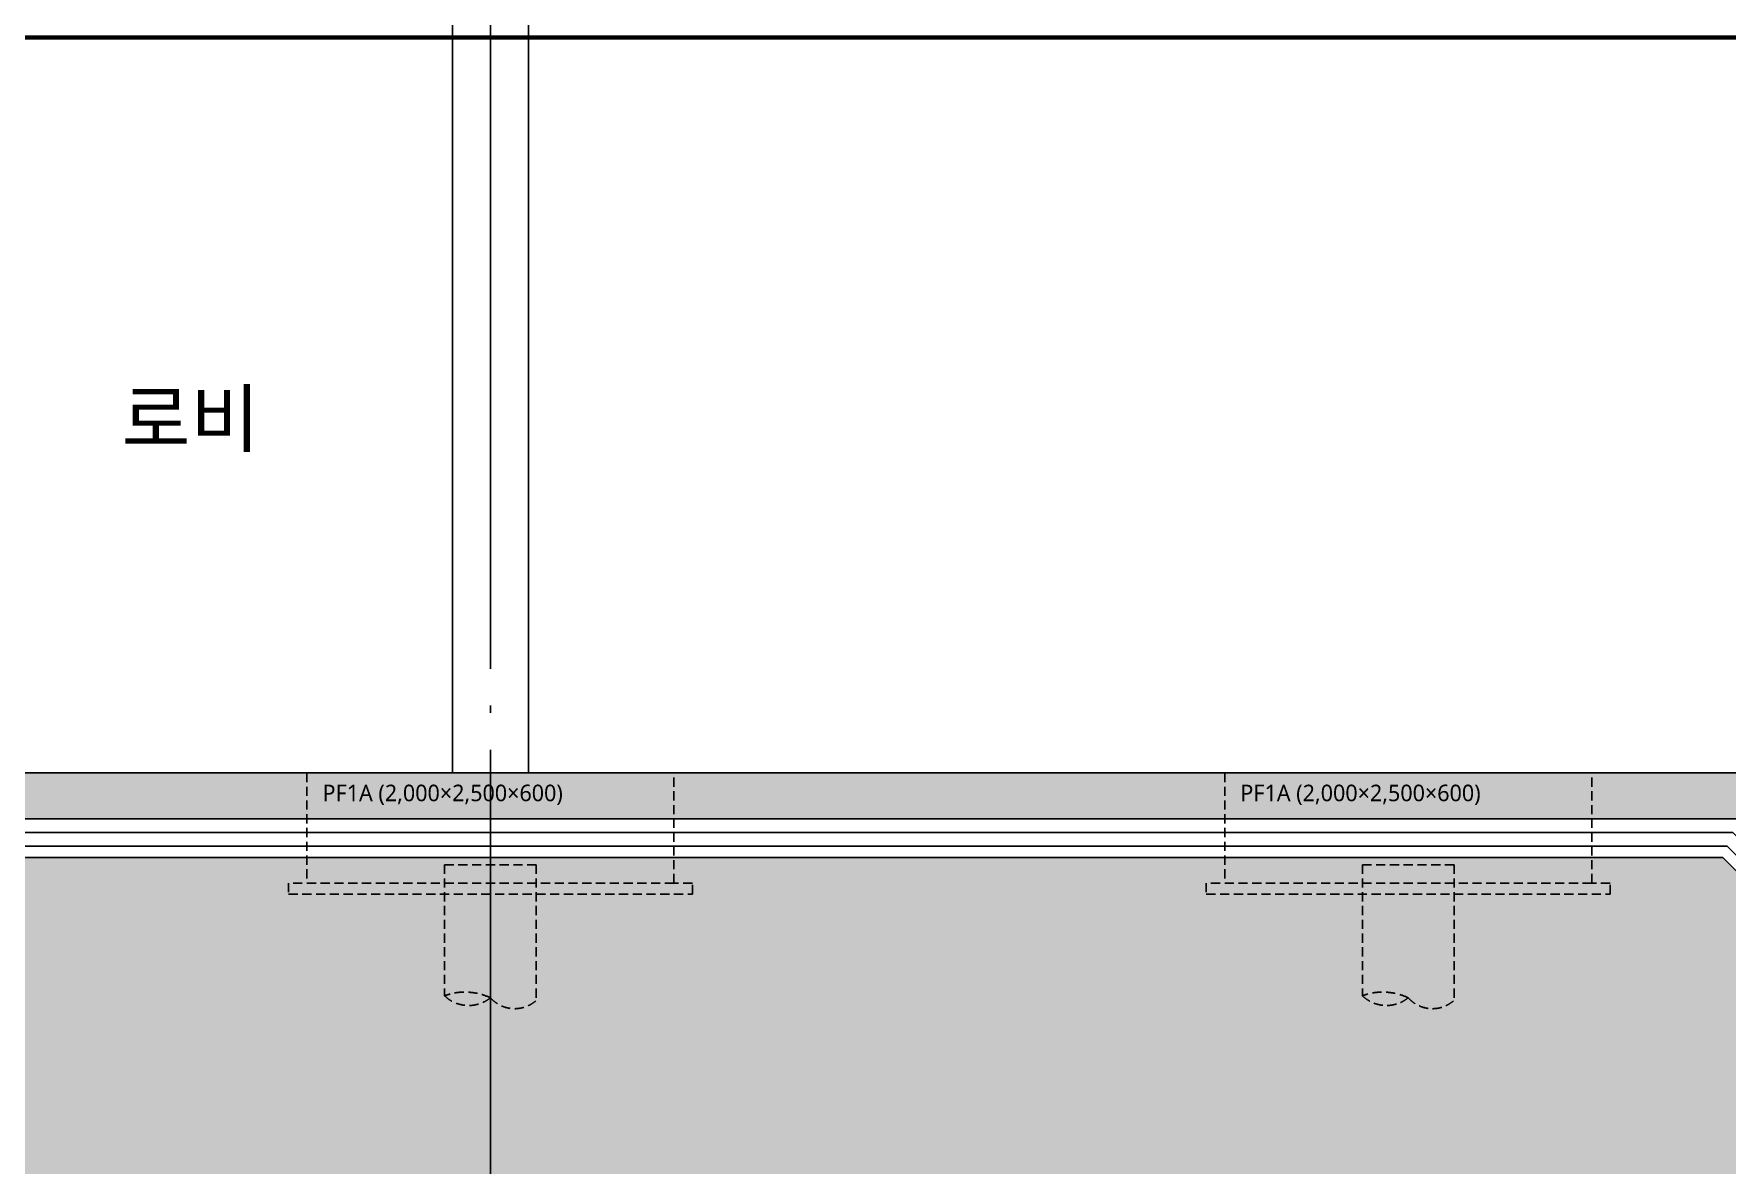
# Model space of a CAD drawing. Header units: millimetres. Extents: x 0 to 672800, y 0 to 118800.
# Drawn here: x 436163 to 445387, y 69858 to 76022 of the extents above; entities that cross this region are included whole.
import ezdxf
from ezdxf.enums import TextEntityAlignment as Align

# ---------------------------------------------------------------- set-up
doc = ezdxf.new("R2010")
doc.units = ezdxf.units.MM
doc.header["$LTSCALE"] = 200
for name, pattern in [('CEN-GAUN', [32.2, 30, -1, 0.2, -1]), ('CONTINOUS', [0]), ('HIDDEN', [0.375, 0.25, -0.125])]:
    doc.linetypes.add(name, pattern=pattern)
doc.layers.get('DEFPOINTS').update_dxf_attribs({"color": 137})
for name, color, linetype in [('0-S-col', 4, 'Continuous'), ('01단열재', 252, 'Continuous'), ('0파일', 251, 'HIDDEN'), ('5기초', 5, 'HIDDEN'), ('5기초버림콘크리트', 251, 'HIDDEN'), ('5버림콘크리트', 5, 'CONTINOUS'), ('A-CON', 2, 'Continuous'), ('CEILING', 6, 'Continuous'), ('CEN', 1, 'CEN-GAUN'), ('HAT-254', 254, 'Continuous'), ('S-253', 252, 'Continuous'), ('SOL-253', 253, 'Continuous')]:
    doc.layers.add(name, color=color, linetype=linetype)
doc.layers.add('TXT-1', color=137, linetype='Continuous', plot=False)
doc.styles.add('스타일1', font='malgun.ttf')
doc.linetypes.add('INSUL50', pattern='A,0.00254,-2.54,[134,ltypeshp.shx,S=6.25,R=0,X=-2.54,Y=0],-19.92,[134,ltypeshp.shx,S=6.25,R=180,X=2.54,Y=0],-2.54', length=25.00254)

# ---------------------------------------------------------------- blocks, each defined once
blk = doc.blocks.new('*U212')
at = {"color": 1}
for p, q in [((336.1, -1), (18795.6, -1)), ((336.1, -8), (18795.6, -8)), ((336.1, -16), (18795.6, -16))]:
    blk.add_line(p, q, dxfattribs=at)
blk = doc.blocks.new('pile(500)-section')
at = {"layer": '0파일'}
for p, q in [((-250, 0), (-250, -714.2)), ((-250, 0), (250, 0)), ((250, 0), (250, -739.4))]:
    blk.add_line(p, q, dxfattribs=at)
for points in [[(-250, -714.2, -0.201908), (0, -725.4, 0.417045), (250, -739.4)], [(-250, -714.2, 0.379922), (0, -725.4)]]:
    blk.add_lwpolyline(points, format="xyb", dxfattribs=at)
blk = doc.blocks.new('S-PF1A-S1')
at = {"layer": '5기초'}
blk.add_lwpolyline([(-1000, 0), (-1000, -600), (1000, -600), (1000, 0)], close=True, dxfattribs=at)
at = {"layer": '5기초버림콘크리트'}
blk.add_lwpolyline([(1000, -600), (-1100, -600), (-1100, -660), (1100, -660), (1100, -600), (1000, -600)], dxfattribs=at)
blk.add_blockref('pile(500)-section', (0, -500), dxfattribs=at)
at = {"layer": 'DEFPOINTS', "style": '스타일1'}
blk.add_text('PF1A (2,000×2,500×600)', height=90, dxfattribs=at).set_placement((-260.1, -109), align=Align.MIDDLE_CENTER)

msp = doc.modelspace()

# ---------------------------------------------------------------- hatches: boundary and pattern name
at = {"layer": 'HAT-254'}
h = msp.add_hatch(color=256, dxfattribs=at)
h.dxf.hatch_style = 1
h.paths.add_polyline_path([(451580.9, 71694.9), (452635, 71080.1), (452635, 70794.9), (452085, 70794.9), (452085, 70294.9), (453385, 70294.9), (453385, 70794.9), (452835, 70794.9), (452835, 71369.9), (452535, 71369.9), (452535, 71544.9), (452235, 71544.9), (452235, 71719.9), (451935, 71719.9), (451935, 71894.9), (445850, 71894.9), (445850, 71994.9), (377215, 71994.9), (377215, 71794.9), (377350, 71794.9), (377350, 71744.9), (377350, 71294.9), (377750, 71294.9), (377750, 71744.9), (445450, 71744.9), (445550, 71644.9), (448550, 71644.9), (448550, 71294.9), (448950, 71294.9), (448950, 71694.9)])
at = {"layer": 'SOL-253'}
h = msp.add_hatch(color=256, dxfattribs=at)
h.dxf.hatch_style = 1
h.paths.add_polyline_path([(452835, 70794.9), (452835, 71194.9), (452885, 71194.9), (452885, 71294.9), (459650, 71294.9), (459650, 66441.6), (366650, 66441.6), (366650, 71894.9), (377215, 71894.9), (377215, 71794.9), (377350, 71794.9), (377350, 71144.9), (377250, 71144.9), (377250, 71084.9), (378000, 71084.9), (378000, 71144.9), (377900, 71144.9), (377900, 71534.9), (445363, 71534.9), (445463, 71434.9), (448400, 71434.9), (448400, 71144.9), (448300, 71144.9), (448300, 71084.9), (449200, 71084.9), (449200, 71144.9), (449100, 71144.9), (449100, 71634.9), (451564.7, 71634.9), (452635, 71010.6), (452635, 70794.9), (452085, 70794.9), (452085, 70294.9), (451985, 70294.9), (451985, 70234.9), (453485, 70234.9), (453485, 70294.9), (453385, 70294.9), (453385, 70794.9)])

# ---------------------------------------------------------------- linework, layer by layer
at = {"layer": '0-S-col', "color": 8}
msp.add_lwpolyline([(438443, 71994.9), (438857, 71994.9), (438857, 77344.9), (438443, 77344.9)], close=True, dxfattribs=at)
at = {"layer": '01단열재', "linetype": 'INSUL50', "ltscale": 0.015}
msp.add_lwpolyline([(377750, 71669.9), (445418.9, 71669.9), (445518.9, 71569.9), (448550, 71569.9)], dxfattribs=at)
at = {"layer": '5버림콘크리트'}
msp.add_lwpolyline([(377900, 71534.9), (377900, 71594.9), (445387.9, 71594.9), (445487.9, 71494.9), (448400, 71494.9), (448400, 71434.9), (445463, 71434.9), (445363, 71534.9)], close=True, dxfattribs=at)
at = {"layer": 'A-CON'}
msp.add_lwpolyline([(452235, 71719.9), (451935, 71719.9), (451935, 71894.9), (445850, 71894.9), (445850, 71994.9), (377215, 71994.9), (377215, 71794.9), (377350, 71794.9), (377350, 71744.9), (377350, 71744.9), (377350, 71294.9), (377750, 71294.9), (377750, 71744.9), (445450, 71744.9), (445550, 71644.9), (448550, 71644.9), (448550, 71294.9), (448950, 71294.9), (448950, 71694.9), (451580.9, 71694.9), (452635, 71080.1)], dxfattribs=at)
at = {"layer": 'CEN'}
for p, q in [((438650, 91441.6), (438650, 66441.6)), ((368450, 71994.9), (453245, 71994.9))]:
    msp.add_line(p, q, dxfattribs=at)
at = {"layer": 'SOL-253'}
msp.add_lwpolyline([(377900, 71534.9), (445363, 71534.9), (445463, 71434.9), (448400, 71434.9), (448400, 71144.9), (448300, 71144.9), (448300, 71084.9), (449200, 71084.9), (449200, 71144.9), (449100, 71144.9), (449100, 71634.9), (451564.7, 71634.9), (452635, 71010.6)], dxfattribs=at)

# ---------------------------------------------------------------- block references
at = {"layer": 'CEILING', "lineweight": -3}
msp.add_blockref('*U212', (427041.9, 76010.9), dxfattribs=at)
at = {"layer": 'S-253'}
for p in [(438650, 71994.9), (443650, 71994.9)]:
    msp.add_blockref('S-PF1A-S1', p, dxfattribs=at)

# ---------------------------------------------------------------- texts
at = {"layer": 'TXT-1', "style": '스타일1'}
msp.add_text('로비', height=300, dxfattribs=at).set_placement((437016.1, 73925.4), align=Align.MIDDLE_CENTER)

doc.saveas('drawing.dxf')
